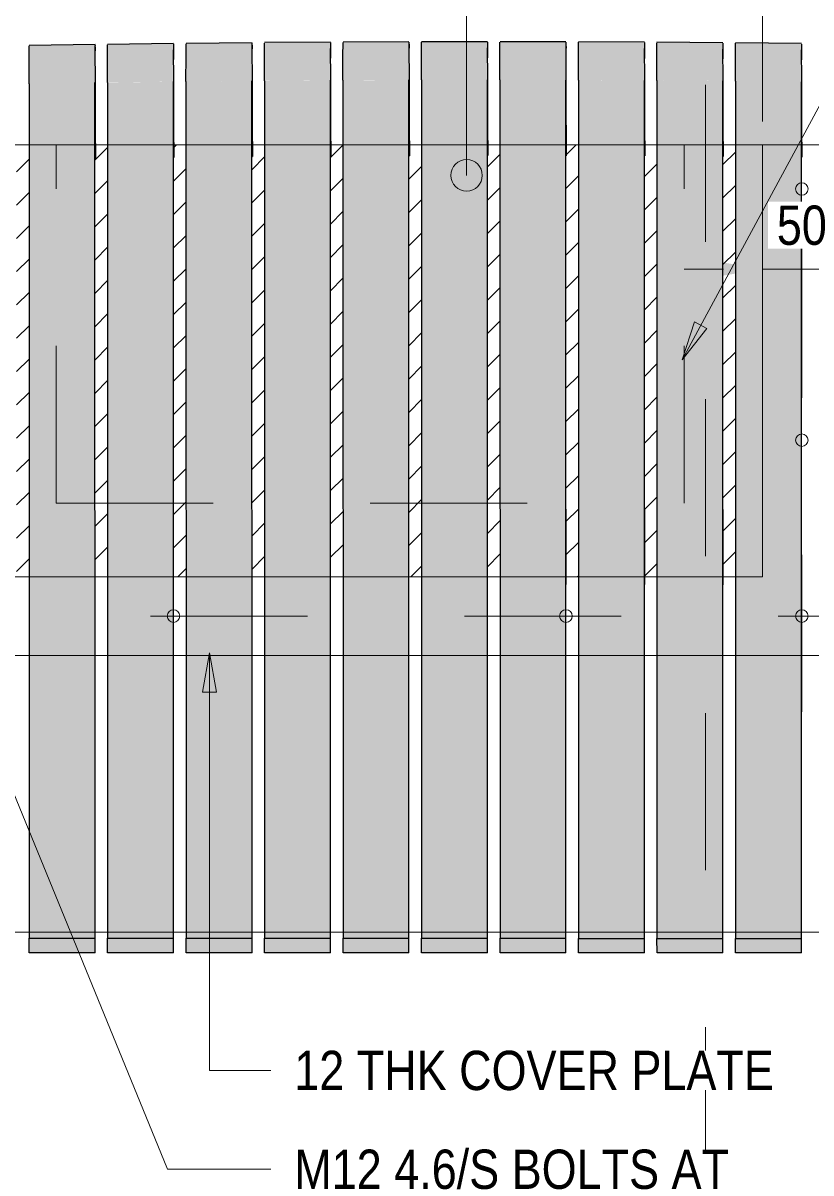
# Model space of a CAD drawing. Header units: metres. Extents: x 313 to 328, y 3 to 1212.
# Drawn here: x 324.611 to 325.113, y 22.201 to 22.934 of the extents above; entities that cross this region are included whole.
import ezdxf

# ---------------------------------------------------------------- set-up
doc = ezdxf.new("R2010")
doc.units = ezdxf.units.M
for name, pattern in [('Dot_Section Line', [0.02, 0, -0.02]), ('JacobsCenter', [0.015, 0.009, -0.0015, 0.003, -0.0015]), ('JacobsDash', [0.0045, 0.003, -0.0015])]:
    doc.linetypes.add(name, pattern=pattern)
doc.layers.get('Defpoints').update_dxf_attribs({"color": 41})
for name, color, linetype, lineweight in [('A-ANNO-DIMS', 7, 'Continuous', 9), ('A-DETL', 7, 'Continuous', 13), ('A-DETL-GENF', 7, 'Continuous', 9), ('A-GENM', 7, 'Continuous', 35), ('G-ANNO-TEXT', 7, 'Continuous', 9)]:
    doc.layers.add(name, color=color, linetype=linetype, lineweight=lineweight)
doc.layers.add('G-ANNO-SYMB', color=7, linetype='Continuous', lineweight=35, true_color=0x0080ff)
doc.styles.add('Arial Narrow_1', font='ARIALN.TTF', dxfattribs={"height": 0.025})
doc.dimstyles.new('Dimension_Standard_O__mm_', dxfattribs={"dimscale": 0.3048, "dimtxt": 0.025586, "dimasz": 0.082021, "dimexe": 0.07874, "dimexo": 0.049213, "dimgap": 0.049213, "dimtad": 1, "dimdec": 0, "dimlfac": 1000, "dimzin": 0, "dimdsep": 46, "dimtxsty": 'Arial Narrow_1', "dimsah": 1, "dimcen": 0.09, "dimaunit": 1, "dimadec": 4, "dimazin": 0, "dimtfac": 1, "dimtdec": 4, "dimtix": 1, "dimtmove": 0, "dimatfit": 3, "dimfxl": 1, "dimtvp": 1, "dimtfill": 1, "dimtolj": 1, "dimtzin": 0, "dimlwd": 18, "dimlwe": 18, "dimarcsym": 2})

# ---------------------------------------------------------------- blocks, each defined once
blk = doc.blocks.new('BR08_SEATING_NORTH 3 - BR08_SEATING_NORTH 3-5676583-DRG-2873241 - ELEVATION SEATING SUPPORT ARRANGEMENT')
at = {"layer": 'A-GENM', "lineweight": 25, "true_color": 0xebe8e4}
for points in [[(316.23724, 22.89629), (316.24797, 22.8964), (316.27924, 22.8967), (316.27926, 22.92119), (316.23729, 22.92075), (316.23725, 22.91392), (316.23724, 22.89629)], [(316.28724, 22.89677), (316.30165, 22.89687), (316.32924, 22.89705), (316.32926, 22.92154), (316.28729, 22.92125), (316.28725, 22.9144), (316.28724, 22.89684)], [(316.33724, 22.8971), (316.36568, 22.89721), (316.37924, 22.89726), (316.37926, 22.92176), (316.33729, 22.92159), (316.33725, 22.91473), (316.33724, 22.89714)], [(316.38725, 22.89728), (316.42924, 22.89733), (316.42926, 22.92183), (316.38728, 22.92178), (316.38725, 22.91492), (316.38725, 22.8973)], [(316.47924, 22.89725), (316.47926, 22.92175), (316.43728, 22.92175), (316.43725, 22.91488), (316.43733, 22.89733), (316.4685, 22.89727)], [(316.52924, 22.89702), (316.52926, 22.92153), (316.48728, 22.92172), (316.48725, 22.91466), (316.48733, 22.89722), (316.52428, 22.89705)], [(316.57924, 22.89665), (316.57926, 22.92116), (316.53728, 22.92148), (316.53725, 22.91429), (316.53732, 22.89697), (316.56851, 22.89674)], [(316.13724, 22.89491), (316.17924, 22.89556), (316.17926, 22.92004), (316.13729, 22.91938), (316.13725, 22.91319), (316.13724, 22.89491)], [(316.17954, 22.84725), (316.17949, 22.90124), (316.17934, 22.91584), (316.17934, 22.86643)], [(316.18724, 22.89567), (316.22924, 22.8962), (316.22926, 22.92068), (316.18729, 22.92015), (316.18725, 22.91383), (316.18724, 22.89567)], [(316.22954, 22.84792), (316.2295, 22.90124), (316.22934, 22.91649), (316.22934, 22.86709)], [(316.27953, 22.84844), (316.2795, 22.90124), (316.27933, 22.917), (316.27933, 22.86759)], [(316.32953, 22.84881), (316.3295, 22.90124), (316.32933, 22.91736), (316.32933, 22.86796)], [(316.37952, 22.84904), (316.37944, 22.90722), (316.37933, 22.91757), (316.37933, 22.86818)], [(316.42952, 22.84913), (316.42949, 22.90124), (316.42933, 22.91765), (316.42933, 22.86827)], [(316.47951, 22.84907), (316.47947, 22.9025), (316.47933, 22.91757), (316.47933, 22.86821)], [(316.52951, 22.84887), (316.52948, 22.90124), (316.52933, 22.91736), (316.52933, 22.868)], [(316.5795, 22.84852), (316.57947, 22.90124), (316.57932, 22.91699), (316.57932, 22.86765)], [(316.62924, 22.89614), (316.62926, 22.92065), (316.58728, 22.92109), (316.58725, 22.91378), (316.58732, 22.89658), (316.61851, 22.89625)], [(316.6295, 22.84803), (316.62946, 22.90124), (316.62932, 22.91649), (316.62932, 22.86715)], [(316.17929, 22.35073), (316.17924, 22.89556), (316.13724, 22.89491), (316.13729, 22.35073), (316.15829, 22.35073)], [(316.22929, 22.35072), (316.22924, 22.8962), (316.18724, 22.89556), (316.18729, 22.35073), (316.20829, 22.35072)], [(316.27929, 22.35071), (316.27924, 22.8967), (316.23724, 22.89629), (316.23729, 22.35072), (316.25829, 22.35072)], [(316.32929, 22.35071), (316.32924, 22.89705), (316.28724, 22.8967), (316.28729, 22.35071), (316.30829, 22.35071)], [(316.37929, 22.3507), (316.37924, 22.89726), (316.33724, 22.89705), (316.33729, 22.3507), (316.35829, 22.3507)], [(316.42929, 22.35069), (316.42925, 22.89733), (316.38724, 22.89726), (316.38729, 22.3507), (316.40829, 22.3507)], [(316.47929, 22.35069), (316.47924, 22.89725), (316.43724, 22.89733), (316.43729, 22.35069), (316.46588, 22.35069)], [(316.52929, 22.35068), (316.52924, 22.89702), (316.48724, 22.89722), (316.48729, 22.35068), (316.50829, 22.35068)], [(316.57929, 22.35067), (316.57924, 22.89665), (316.53724, 22.89697), (316.53729, 22.35068), (316.55829, 22.35068)], [(316.62929, 22.35067), (316.62924, 22.89614), (316.58724, 22.89658), (316.58729, 22.35067), (316.60829, 22.35067)], [(316.17933, 22.84725), (316.17954, 22.84725), (316.17933, 22.86604)], [(316.22933, 22.84791), (316.22954, 22.84792), (316.22933, 22.86681)], [(316.27933, 22.84844), (316.27953, 22.84844), (316.27933, 22.86743)], [(316.32933, 22.84881), (316.32953, 22.84881), (316.32933, 22.86792)], [(316.37933, 22.84904), (316.37952, 22.84904), (316.37933, 22.86825), (316.37933, 22.84904)], [(316.42933, 22.84913), (316.42952, 22.84913), (316.42933, 22.86845)], [(316.47951, 22.84907), (316.47933, 22.86842), (316.47933, 22.84907), (316.47948, 22.84907)], [(316.52951, 22.84887), (316.52932, 22.8682), (316.52933, 22.84887), (316.52948, 22.84887)], [(316.5795, 22.84852), (316.57932, 22.86784), (316.57932, 22.84852), (316.57948, 22.84852)], [(316.6295, 22.84803), (316.62932, 22.86733), (316.62932, 22.84803), (316.62947, 22.84803)], [(316.1793, 22.62648), (316.1793, 22.62648), (316.1793, 22.62868)], [(316.2293, 22.62701), (316.2293, 22.62701), (316.2293, 22.62931)], [(316.3293, 22.62771), (316.3293, 22.62771), (316.3293, 22.63013)], [(316.4793, 22.62786), (316.4793, 22.62786), (316.4793, 22.63032)], [(316.5793, 22.34152), (316.57931, 22.63245), (316.5793, 22.34492)], [(316.1793, 22.34152), (316.17929, 22.35073), (316.13729, 22.35073), (316.1373, 22.34152)], [(316.2293, 22.34152), (316.22929, 22.35072), (316.18729, 22.35072), (316.1873, 22.34152)], [(316.2793, 22.34152), (316.27929, 22.35071), (316.23729, 22.35072), (316.2373, 22.34152)], [(316.3293, 22.34152), (316.32929, 22.35071), (316.28729, 22.35071), (316.2873, 22.34152)], [(316.3793, 22.34152), (316.37929, 22.3507), (316.33729, 22.3507), (316.3373, 22.34152)], [(316.4293, 22.34152), (316.42929, 22.35069), (316.38729, 22.3507), (316.3873, 22.34152)], [(316.4793, 22.34152), (316.47929, 22.35069), (316.43729, 22.35069), (316.4373, 22.34152), (316.46588, 22.34152)], [(316.5293, 22.34152), (316.52929, 22.35068), (316.48729, 22.35068), (316.4873, 22.34152)], [(316.5793, 22.34152), (316.57929, 22.35067), (316.53729, 22.35067), (316.5373, 22.34152)], [(316.6293, 22.34152), (316.62929, 22.35067), (316.58729, 22.35067), (316.5873, 22.34152)]]:
    blk.add_hatch(color=254, dxfattribs=at).paths.add_polyline_path(points)
h = blk.add_hatch(color=254, dxfattribs=at)
h.paths.add_polyline_path([(316.6293, 22.34152), (316.62931, 22.67464), (316.6293, 22.34516)])
h.paths.add_polyline_path([(316.6293, 22.62694), (316.6293, 22.62694), (316.6293, 22.62923)])
h = blk.add_hatch(color=254, dxfattribs=at)
h.paths.add_polyline_path([(316.2793, 22.34152), (316.27931, 22.50876), (316.2793, 22.34394)])
h.paths.add_polyline_path([(316.2793, 22.62742), (316.2793, 22.62742), (316.2793, 22.62979)])
h = blk.add_hatch(color=254, dxfattribs=at)
h.paths.add_polyline_path([(316.5293, 22.34152), (316.52931, 22.61157), (316.5293, 22.34466)])
h.paths.add_polyline_path([(316.5293, 22.62767), (316.5293, 22.62767), (316.5293, 22.6301)])
at = {"layer": 'A-GENM', "color": 254, "lineweight": 25, "true_color": 0xd4d4d4}
for p, q in [((316.23728, 22.92077), (316.27929, 22.92119)), ((316.28729, 22.92125), (316.32929, 22.92154)), ((316.33728, 22.92159), (316.37928, 22.92176)), ((316.38728, 22.92178), (316.42928, 22.92183)), ((316.43728, 22.92182), (316.47928, 22.92175)), ((316.48728, 22.92172), (316.52928, 22.92153)), ((316.53728, 22.92148), (316.57928, 22.92116)), ((316.13728, 22.91938), (316.17928, 22.92004)), ((316.17931, 22.91834), (316.17934, 22.91584)), ((316.17954, 22.89649), (316.17934, 22.91584)), ((316.18728, 22.92015), (316.22928, 22.92068)), ((316.22931, 22.91898), (316.22934, 22.91649)), ((316.22954, 22.89716), (316.22934, 22.91649)), ((316.27931, 22.91948), (316.27933, 22.917)), ((316.27953, 22.89768), (316.27933, 22.917)), ((316.32931, 22.91984), (316.32933, 22.91736)), ((316.32953, 22.89806), (316.32933, 22.91736)), ((316.37931, 22.92005), (316.37933, 22.91757)), ((316.37953, 22.89829), (316.37933, 22.91758)), ((316.42952, 22.89837), (316.42933, 22.91765)), ((316.4793, 22.92004), (316.47933, 22.91757)), ((316.47951, 22.89831), (316.47933, 22.91757)), ((316.5293, 22.91982), (316.52933, 22.91736)), ((316.52951, 22.89811), (316.52933, 22.91736)), ((316.5793, 22.91945), (316.57932, 22.91699)), ((316.5795, 22.89776), (316.57932, 22.91699)), ((316.58728, 22.92109), (316.62928, 22.92065)), ((316.6293, 22.91894), (316.62932, 22.91649)), ((316.6295, 22.89727), (316.62932, 22.91649)), ((316.13724, 22.89491), (316.13729, 22.35073)), ((316.17929, 22.35073), (316.17924, 22.89556)), ((316.17954, 22.84725), (316.17954, 22.89649)), ((316.18724, 22.89567), (316.18729, 22.35073)), ((316.22929, 22.35072), (316.22924, 22.8962)), ((316.22954, 22.84792), (316.22954, 22.89716)), ((316.23724, 22.89629), (316.23729, 22.35072)), ((316.27929, 22.35071), (316.27924, 22.8967)), ((316.27953, 22.84844), (316.27953, 22.89768)), ((316.28724, 22.89677), (316.28729, 22.35071)), ((316.32929, 22.35071), (316.32924, 22.89705)), ((316.32953, 22.84881), (316.32953, 22.89806)), ((316.33724, 22.8971), (316.33729, 22.3507)), ((316.37929, 22.3507), (316.37924, 22.89726)), ((316.37952, 22.84904), (316.37953, 22.89829)), ((316.38724, 22.89728), (316.38729, 22.3507)), ((316.42929, 22.35069), (316.42924, 22.89733)), ((316.42952, 22.84913), (316.42952, 22.89837)), ((316.43724, 22.89733), (316.43729, 22.35069)), ((316.47929, 22.35069), (316.47924, 22.89725)), ((316.47951, 22.84907), (316.47951, 22.89831)), ((316.48724, 22.89722), (316.48729, 22.35068)), ((316.52929, 22.35068), (316.52924, 22.89702)), ((316.52951, 22.84887), (316.52951, 22.89811)), ((316.53724, 22.89697), (316.53729, 22.35068)), ((316.57929, 22.35067), (316.57924, 22.89665)), ((316.5795, 22.84852), (316.5795, 22.89776)), ((316.58724, 22.89658), (316.58729, 22.35067)), ((316.62929, 22.35067), (316.62924, 22.89614)), ((316.6295, 22.84803), (316.6295, 22.89727)), ((316.17933, 22.8667), (316.17954, 22.84725)), ((316.22933, 22.86735), (316.22954, 22.84792)), ((316.27933, 22.86785), (316.27953, 22.84844)), ((316.32933, 22.86821), (316.32953, 22.84881)), ((316.37933, 22.86843), (316.37952, 22.84904)), ((316.42933, 22.8685), (316.42952, 22.84913)), ((316.47933, 22.86842), (316.47951, 22.84907)), ((316.52932, 22.8682), (316.52951, 22.84887)), ((316.57932, 22.86784), (316.5795, 22.84852)), ((316.62932, 22.86733), (316.6295, 22.84803)), ((316.22933, 22.84791), (316.22954, 22.84792)), ((316.27933, 22.84844), (316.27953, 22.84844)), ((316.32933, 22.84881), (316.32953, 22.84881)), ((316.37933, 22.84904), (316.37952, 22.84904)), ((316.42925, 22.84913), (316.42952, 22.84913)), ((316.47925, 22.84907), (316.47951, 22.84907)), ((316.52925, 22.84887), (316.52951, 22.84887)), ((316.57925, 22.84852), (316.5795, 22.84852)), ((316.62925, 22.84803), (316.6295, 22.84803)), ((316.17933, 22.84725), (316.17954, 22.84725)), ((316.47932, 22.62397), (316.47931, 22.57601)), ((316.52931, 22.62385), (316.52931, 22.57595)), ((316.57931, 22.62366), (316.57931, 22.57586)), ((316.13729, 22.35073), (316.17929, 22.35073)), ((316.1373, 22.34152), (316.13729, 22.35073)), ((316.1793, 22.34152), (316.17929, 22.35073)), ((316.18729, 22.35073), (316.22929, 22.35072)), ((316.1873, 22.34152), (316.18729, 22.35073)), ((316.2293, 22.34152), (316.22929, 22.35072)), ((316.23729, 22.35072), (316.27929, 22.35071)), ((316.2373, 22.34152), (316.23729, 22.35072)), ((316.2793, 22.34152), (316.27929, 22.35071)), ((316.28729, 22.35071), (316.32929, 22.35071)), ((316.2873, 22.34152), (316.28729, 22.35071)), ((316.3293, 22.34152), (316.32929, 22.35071)), ((316.33729, 22.3507), (316.37929, 22.3507)), ((316.3373, 22.34152), (316.33729, 22.3507)), ((316.3793, 22.34152), (316.37929, 22.3507)), ((316.38729, 22.3507), (316.42929, 22.35069)), ((316.3873, 22.34152), (316.38729, 22.3507)), ((316.4293, 22.34152), (316.42929, 22.35069)), ((316.43729, 22.35069), (316.47929, 22.35069)), ((316.4373, 22.34152), (316.43729, 22.35069)), ((316.4793, 22.34152), (316.47929, 22.35069)), ((316.48729, 22.35068), (316.52929, 22.35068)), ((316.4873, 22.34152), (316.48729, 22.35068)), ((316.5293, 22.34152), (316.52929, 22.35068)), ((316.53729, 22.35068), (316.57929, 22.35067)), ((316.5373, 22.34152), (316.53729, 22.35068)), ((316.5793, 22.34152), (316.57929, 22.35067)), ((316.58729, 22.35067), (316.62929, 22.35067)), ((316.5873, 22.34152), (316.58729, 22.35067)), ((316.6293, 22.34152), (316.62929, 22.35067)), ((316.1793, 22.34152), (316.1373, 22.34152)), ((316.2293, 22.34152), (316.1873, 22.34152)), ((316.2793, 22.34152), (316.2373, 22.34152)), ((316.3293, 22.34152), (316.2873, 22.34152)), ((316.3793, 22.34152), (316.3373, 22.34152)), ((316.4293, 22.34152), (316.3873, 22.34152)), ((316.4793, 22.34152), (316.4373, 22.34152)), ((316.5293, 22.34152), (316.4873, 22.34152)), ((316.5793, 22.34152), (316.5373, 22.34152)), ((316.6293, 22.34152), (316.5873, 22.34152))]:
    blk.add_line(p, q, dxfattribs=at)
for points, knots in [([(316.37928, 22.92129), (316.37928, 22.92122), (316.37927, 22.92091), (316.37927, 22.92047), (316.37927, 22.92005)], [0.2222222, 0.2222222, 0.2222222, 0.2222222, 0.25, 0.3333333, 0.3333333, 0.3333333, 0.3333333]), ([(316.38727, 22.92007), (316.38727, 22.92049), (316.38727, 22.92094), (316.38727, 22.92124), (316.38728, 22.92131)], [0.6666667, 0.6666667, 0.6666667, 0.6666667, 0.75, 0.7777778, 0.7777778, 0.7777778, 0.7777778]), ([(316.42928, 22.92136), (316.42927, 22.92129), (316.42927, 22.92098), (316.42927, 22.92054), (316.42927, 22.92012)], [0.2222222, 0.2222222, 0.2222222, 0.2222222, 0.25, 0.3333333, 0.3333333, 0.3333333, 0.3333333]), ([(316.43727, 22.92011), (316.43727, 22.92054), (316.43727, 22.92098), (316.43727, 22.92129), (316.43727, 22.92136)], [0.6666667, 0.6666667, 0.6666667, 0.6666667, 0.75, 0.7777778, 0.7777778, 0.7777778, 0.7777778]), ([(316.47927, 22.92128), (316.47927, 22.92121), (316.47927, 22.92091), (316.47927, 22.92046), (316.47927, 22.92004)], [0.2222222, 0.2222222, 0.2222222, 0.2222222, 0.25, 0.3333333, 0.3333333, 0.3333333, 0.3333333]), ([(316.48727, 22.92001), (316.48727, 22.92044), (316.48727, 22.92088), (316.48727, 22.92119), (316.48727, 22.92126)], [0.6666667, 0.6666667, 0.6666667, 0.6666667, 0.75, 0.7777778, 0.7777778, 0.7777778, 0.7777778]), ([(316.13727, 22.91768), (316.13727, 22.9181), (316.13727, 22.91855), (316.13728, 22.91885), (316.13728, 22.91892)], [0.6666667, 0.6666667, 0.6666667, 0.6666667, 0.75, 0.7777778, 0.7777778, 0.7777778, 0.7777778]), ([(316.17928, 22.91957), (316.17928, 22.91951), (316.17927, 22.9192), (316.17927, 22.91876), (316.17927, 22.91834)], [0.2222222, 0.2222222, 0.2222222, 0.2222222, 0.25, 0.3333333, 0.3333333, 0.3333333, 0.3333333]), ([(316.18724, 22.89567), (316.18724, 22.89844), (316.18724, 22.90227), (316.18724, 22.90672), (316.18725, 22.90972), (316.18725, 22.91246), (316.18726, 22.91493), (316.18726, 22.917), (316.18727, 22.91803), (316.18727, 22.91845)], [0, 0, 0, 0, 0.1666667, 0.25, 0.3333333, 0.4166667, 0.5, 0.5833333, 0.6666667, 0.6666667, 0.6666667, 0.6666667]), ([(316.18727, 22.91845), (316.18727, 22.91887), (316.18727, 22.91931), (316.18728, 22.91962), (316.18728, 22.91969)], [0.6666667, 0.6666667, 0.6666667, 0.6666667, 0.75, 0.7777778, 0.7777778, 0.7777778, 0.7777778]), ([(316.22928, 22.92022), (316.22928, 22.92015), (316.22927, 22.91984), (316.22927, 22.9194), (316.22927, 22.91898)], [0.2222222, 0.2222222, 0.2222222, 0.2222222, 0.25, 0.3333333, 0.3333333, 0.3333333, 0.3333333]), ([(316.23727, 22.91907), (316.23727, 22.91949), (316.23727, 22.91993), (316.23728, 22.92024), (316.23728, 22.92031)], [0.6666667, 0.6666667, 0.6666667, 0.6666667, 0.75, 0.7777778, 0.7777778, 0.7777778, 0.7777778]), ([(316.27928, 22.92072), (316.27928, 22.92065), (316.27927, 22.92035), (316.27927, 22.9199), (316.27927, 22.91948)], [0.2222222, 0.2222222, 0.2222222, 0.2222222, 0.25, 0.3333333, 0.3333333, 0.3333333, 0.3333333]), ([(316.28727, 22.91955), (316.28727, 22.91997), (316.28727, 22.92041), (316.28728, 22.92072), (316.28728, 22.92079)], [0.6666667, 0.6666667, 0.6666667, 0.6666667, 0.75, 0.7777778, 0.7777778, 0.7777778, 0.7777778]), ([(316.32928, 22.92108), (316.32928, 22.92101), (316.32927, 22.9207), (316.32927, 22.92026), (316.32927, 22.91984)], [0.2222222, 0.2222222, 0.2222222, 0.2222222, 0.25, 0.3333333, 0.3333333, 0.3333333, 0.3333333]), ([(316.33727, 22.91988), (316.33727, 22.9203), (316.33727, 22.92075), (316.33728, 22.92105), (316.33728, 22.92112)], [0.6666667, 0.6666667, 0.6666667, 0.6666667, 0.75, 0.7777778, 0.7777778, 0.7777778, 0.7777778]), ([(316.48724, 22.89722), (316.48724, 22.89999), (316.48724, 22.90382), (316.48724, 22.90828), (316.48725, 22.91127), (316.48725, 22.91402), (316.48726, 22.91649), (316.48726, 22.91856), (316.48726, 22.91959), (316.48727, 22.92001)], [0, 0, 0, 0, 0.1666667, 0.25, 0.3333333, 0.4166667, 0.5, 0.5833333, 0.6666667, 0.6666667, 0.6666667, 0.6666667]), ([(316.52927, 22.92106), (316.52927, 22.92099), (316.52927, 22.92068), (316.52927, 22.92024), (316.52927, 22.91982)], [0.2222222, 0.2222222, 0.2222222, 0.2222222, 0.25, 0.3333333, 0.3333333, 0.3333333, 0.3333333]), ([(316.53724, 22.89697), (316.53724, 22.89974), (316.53724, 22.90357), (316.53724, 22.90803), (316.53725, 22.91103), (316.53725, 22.91377), (316.53725, 22.91624), (316.53726, 22.91832), (316.53726, 22.91935), (316.53726, 22.91977)], [0, 0, 0, 0, 0.1666667, 0.25, 0.3333333, 0.4166667, 0.5, 0.5833333, 0.6666667, 0.6666667, 0.6666667, 0.6666667]), ([(316.53726, 22.91977), (316.53727, 22.92019), (316.53727, 22.92063), (316.53727, 22.92094), (316.53727, 22.92101)], [0.6666667, 0.6666667, 0.6666667, 0.6666667, 0.75, 0.7777778, 0.7777778, 0.7777778, 0.7777778]), ([(316.57927, 22.92069), (316.57927, 22.92063), (316.57927, 22.92032), (316.57927, 22.91987), (316.57926, 22.91945)], [0.2222222, 0.2222222, 0.2222222, 0.2222222, 0.25, 0.3333333, 0.3333333, 0.3333333, 0.3333333]), ([(316.58724, 22.89658), (316.58724, 22.89935), (316.58724, 22.90318), (316.58724, 22.90764), (316.58725, 22.91063), (316.58725, 22.91338), (316.58725, 22.91585), (316.58726, 22.91793), (316.58726, 22.91895), (316.58726, 22.91938)], [0, 0, 0, 0, 0.1666667, 0.25, 0.3333333, 0.4166667, 0.5, 0.5833333, 0.6666667, 0.6666667, 0.6666667, 0.6666667]), ([(316.58726, 22.91938), (316.58727, 22.9198), (316.58727, 22.92024), (316.58727, 22.92055), (316.58727, 22.92062)], [0.6666667, 0.6666667, 0.6666667, 0.6666667, 0.75, 0.7777778, 0.7777778, 0.7777778, 0.7777778]), ([(316.62927, 22.92018), (316.62927, 22.92011), (316.62927, 22.91981), (316.62927, 22.91936), (316.62926, 22.91894)], [0.2222222, 0.2222222, 0.2222222, 0.2222222, 0.25, 0.3333333, 0.3333333, 0.3333333, 0.3333333]), ([(316.13724, 22.89491), (316.13724, 22.89768), (316.13724, 22.9015), (316.13724, 22.90596), (316.13725, 22.90795), (316.13725, 22.90891)], [0, 0, 0, 0, 0.1666667, 0.25, 0.3333333, 0.3333333, 0.3333333, 0.3333333]), ([(316.23724, 22.89629), (316.23724, 22.89906), (316.23724, 22.90289), (316.23725, 22.90734), (316.23725, 22.90934), (316.23725, 22.9103)], [0, 0, 0, 0, 0.1666667, 0.25, 0.3333333, 0.3333333, 0.3333333, 0.3333333]), ([(316.28724, 22.89677), (316.28724, 22.89954), (316.28724, 22.90336), (316.28725, 22.90782), (316.28725, 22.90982), (316.28725, 22.91077)], [0, 0, 0, 0, 0.1666667, 0.25, 0.3333333, 0.3333333, 0.3333333, 0.3333333]), ([(316.33724, 22.8971), (316.33724, 22.89987), (316.33724, 22.9037), (316.33725, 22.90815), (316.33725, 22.91015), (316.33725, 22.9111)], [0, 0, 0, 0, 0.1666667, 0.25, 0.3333333, 0.3333333, 0.3333333, 0.3333333]), ([(316.38724, 22.89728), (316.38724, 22.90006), (316.38724, 22.90388), (316.38725, 22.90834), (316.38725, 22.91034), (316.38725, 22.91129)], [0, 0, 0, 0, 0.1666667, 0.25, 0.3333333, 0.3333333, 0.3333333, 0.3333333]), ([(316.43724, 22.89733), (316.43724, 22.9001), (316.43724, 22.90392), (316.43725, 22.90838), (316.43725, 22.91038), (316.43725, 22.91133)], [0, 0, 0, 0, 0.1666667, 0.25, 0.3333333, 0.3333333, 0.3333333, 0.3333333])]:
    blk.add_open_spline(points, degree=3, knots=knots, dxfattribs=at)
for points in [[(316.13725, 22.90891), (316.13725, 22.90987), (316.13725, 22.91169), (316.13726, 22.91416), (316.13726, 22.91623), (316.13727, 22.91726), (316.13727, 22.91768)], [(316.17927, 22.91834), (316.17927, 22.91791), (316.17926, 22.91689), (316.17926, 22.91482), (316.17925, 22.91235), (316.17925, 22.91052), (316.17925, 22.90956)], [(316.22927, 22.91898), (316.22927, 22.91856), (316.22926, 22.91753), (316.22926, 22.91546), (316.22925, 22.91299), (316.22925, 22.91116), (316.22925, 22.91021)], [(316.23725, 22.9103), (316.23725, 22.91125), (316.23725, 22.91308), (316.23726, 22.91555), (316.23726, 22.91762), (316.23727, 22.91865), (316.23727, 22.91907)], [(316.27927, 22.91948), (316.27927, 22.91906), (316.27926, 22.91803), (316.27926, 22.91596), (316.27925, 22.91349), (316.27925, 22.91166), (316.27925, 22.91071)], [(316.28725, 22.91077), (316.28725, 22.91173), (316.28725, 22.91356), (316.28726, 22.91603), (316.28726, 22.9181), (316.28727, 22.91913), (316.28727, 22.91955)], [(316.32927, 22.91984), (316.32927, 22.91942), (316.32926, 22.91839), (316.32926, 22.91632), (316.32925, 22.91385), (316.32925, 22.91202), (316.32925, 22.91106)], [(316.33725, 22.9111), (316.33725, 22.91206), (316.33725, 22.91389), (316.33726, 22.91636), (316.33726, 22.91843), (316.33727, 22.91946), (316.33727, 22.91988)], [(316.37927, 22.92005), (316.37927, 22.91963), (316.37926, 22.9186), (316.37926, 22.91653), (316.37925, 22.91406), (316.37925, 22.91223), (316.37925, 22.91127)], [(316.38725, 22.91129), (316.38725, 22.91225), (316.38725, 22.91408), (316.38726, 22.91655), (316.38726, 22.91862), (316.38727, 22.91965), (316.38727, 22.92007)], [(316.42927, 22.92012), (316.42927, 22.91969), (316.42926, 22.91867), (316.42926, 22.91659), (316.42925, 22.91412), (316.42925, 22.91229), (316.42925, 22.91134)], [(316.43725, 22.91133), (316.43725, 22.91229), (316.43725, 22.91412), (316.43726, 22.91659), (316.43726, 22.91866), (316.43726, 22.91969), (316.43727, 22.92011)], [(316.47927, 22.92004), (316.47926, 22.91962), (316.47926, 22.91859), (316.47926, 22.91652), (316.47925, 22.91404), (316.47925, 22.91221), (316.47925, 22.91126)], [(316.52927, 22.91982), (316.52926, 22.91939), (316.52926, 22.91837), (316.52926, 22.91629), (316.52925, 22.91382), (316.52925, 22.91199), (316.52925, 22.91103)], [(316.57926, 22.91945), (316.57926, 22.91903), (316.57926, 22.918), (316.57925, 22.91592), (316.57925, 22.91345), (316.57925, 22.91162), (316.57925, 22.91067)], [(316.62926, 22.91894), (316.62926, 22.91852), (316.62926, 22.91749), (316.62925, 22.91541), (316.62925, 22.91294), (316.62925, 22.91111), (316.62925, 22.91015)]]:
    blk.add_open_spline(points, degree=3, dxfattribs=at)
blk = doc.blocks.new('T2DPAA-T2D-C3S-DU-M3D-100304_rvt-2-DRG-2873241 - ELEVATION SEATING SUPPORT ARRANGEMENT')
at = {"layer": 'A-GENM', "color": 254, "lineweight": 25, "true_color": 0xd4d4d4}
blk.add_blockref('BR08_SEATING_NORTH 3 - BR08_SEATING_NORTH 3-5676583-DRG-2873241 - ELEVATION SEATING SUPPORT ARRANGEMENT', (0, 0), dxfattribs=at)
blk = doc.blocks.new('DIMBLOCK26-DRG-2873241 - ELEVATION SEATING SUPPORT ARRANGEMENT')
at = {"layer": 'A-ANNO-DIMS', "color": 0, "lineweight": 18, "transparency": 16777216}
for p, q in [((324.58212, 22.87088), (324.58212, 23.05035)), ((325.08212, 22.87088), (325.08212, 23.05035)), ((324.60712, 23.02635), (325.05712, 23.02635))]:
    blk.add_line(p, q, dxfattribs=at)
at = {"layer": 'A-ANNO-DIMS', "color": 0, "transparency": 16777216}
for points in [[(324.60712, 23.03052), (324.60712, 23.02219), (324.58212, 23.02635)], [(325.05712, 23.03052), (325.05712, 23.02219), (325.08212, 23.02635)]]:
    blk.add_solid(points, dxfattribs=at)
at = {"layer": 'Defpoints', "color": 0, "transparency": 16777216}
for p in [(325.08212, 23.02635), (324.58212, 22.85588), (325.08212, 22.85588)]:
    blk.add_point(p, dxfattribs=at)
at = {"layer": 'A-ANNO-DIMS', "color": 0, "lineweight": 18, "transparency": 16777216, "insert": (324.83212, 23.05412), "char_height": 0.025, "width": 0.0570197, "attachment_point": 5, "style": 'Arial Narrow_1', "bg_fill": 3, "box_fill_scale": 1.1, "bg_fill_color": 256, "bg_fill_true_color": 13158600, "bg_fill_transparency": 0}
blk.add_mtext('\\A1;500', dxfattribs=at)
blk = doc.blocks.new('DIMBLOCK27-DRG-2873241 - ELEVATION SEATING SUPPORT ARRANGEMENT')
at = {"layer": 'A-ANNO-DIMS', "color": 0, "lineweight": 18, "transparency": 16777216}
for p, q in [((324.53212, 22.87088), (324.53212, 23.05035)), ((324.58212, 22.87088), (324.58212, 23.05035)), ((324.50712, 23.02635), (324.48212, 23.02635)), ((324.53212, 23.02635), (324.58212, 23.02635)), ((324.60712, 23.02635), (324.63212, 23.02635))]:
    blk.add_line(p, q, dxfattribs=at)
at = {"layer": 'A-ANNO-DIMS', "color": 0, "transparency": 16777216}
for points in [[(324.50712, 23.03052), (324.50712, 23.02219), (324.53212, 23.02635)], [(324.60712, 23.03052), (324.60712, 23.02219), (324.58212, 23.02635)]]:
    blk.add_solid(points, dxfattribs=at)
at = {"layer": 'Defpoints', "color": 0, "transparency": 16777216}
for p in [(324.58212, 23.02635), (324.53212, 22.85588), (324.58212, 22.85588)]:
    blk.add_point(p, dxfattribs=at)
at = {"layer": 'A-ANNO-DIMS', "color": 0, "lineweight": 18, "transparency": 16777216, "insert": (324.55712, 23.05412), "char_height": 0.025, "width": 0.0380132, "attachment_point": 5, "style": 'Arial Narrow_1', "bg_fill": 3, "box_fill_scale": 1.1, "bg_fill_color": 256, "bg_fill_true_color": 13158600, "bg_fill_transparency": 0}
blk.add_mtext('\\A1;50', dxfattribs=at)
blk = doc.blocks.new('DIMBLOCK34-DRG-2873241 - ELEVATION SEATING SUPPORT ARRANGEMENT')
at = {"layer": 'A-ANNO-DIMS', "color": 0, "lineweight": 18, "transparency": 16777216}
for p, q in [((325.05712, 22.77686), (325.03212, 22.77686)), ((325.08212, 22.77954), (325.08212, 22.75286)), ((325.08212, 22.77686), (325.13212, 22.77686)), ((325.13212, 22.77954), (325.13212, 22.75286)), ((325.15712, 22.77686), (325.18212, 22.77686))]:
    blk.add_line(p, q, dxfattribs=at)
at = {"layer": 'A-ANNO-DIMS', "color": 0, "transparency": 16777216}
for points in [[(325.05712, 22.78102), (325.05712, 22.77269), (325.08212, 22.77686)], [(325.15712, 22.78102), (325.15712, 22.77269), (325.13212, 22.77686)]]:
    blk.add_solid(points, dxfattribs=at)
at = {"layer": 'Defpoints', "color": 0, "transparency": 16777216}
blk.add_point((325.13212, 22.77686), dxfattribs=at)
at = {"layer": 'A-ANNO-DIMS', "color": 0, "lineweight": 18, "transparency": 16777216, "insert": (325.10712, 22.80462), "char_height": 0.025, "width": 0.0380132, "attachment_point": 5, "style": 'Arial Narrow_1', "bg_fill": 3, "box_fill_scale": 1.1, "bg_fill_color": 256, "bg_fill_true_color": 13158600, "bg_fill_transparency": 0}
blk.add_mtext('\\A1;50', dxfattribs=at)
at = {"layer": 'Defpoints', "color": 0, "transparency": 16777216}
for p in [(325.08212, 22.79454), (325.13212, 22.79454)]:
    blk.add_point(p, dxfattribs=at)

msp = doc.modelspace()

# ---------------------------------------------------------------- hatches: boundary and pattern name
at = {"layer": 'A-DETL-GENF'}
h = msp.add_hatch(dxfattribs=at)
h.set_pattern_fill('FP_1', color=256, style=0, pattern_type=2)
h.set_pattern_definition([(45, (324.874559, 22.258), (-0.0106066, 0.0106066), [])])
h.paths.add_polyline_path([(324.70982, 22.58088), (324.71483, 22.58088), (324.7148, 22.85588), (324.7071, 22.85588), (324.7071, 22.84792), (324.70689, 22.84791), (324.70688, 22.58088)])
h.paths.add_polyline_path([(324.60688, 22.58088), (324.61483, 22.58088), (324.6148, 22.85588), (324.60711, 22.85588), (324.6071, 22.84644), (324.60689, 22.84644), (324.60688, 22.61064)])
h.paths.add_polyline_path([(324.91483, 22.58088), (324.91483, 22.58088), (324.9148, 22.85588), (324.90708, 22.85588), (324.90708, 22.84913), (324.90689, 22.8491), (324.90688, 22.58088)])
h.paths.add_polyline_path([(325.06483, 22.58088), (325.0648, 22.85588), (325.05706, 22.85588), (325.05706, 22.84852), (325.05688, 22.84852), (325.05687, 22.58088), (325.06483, 22.58088)])
h.paths.add_polyline_path([(324.86483, 22.58088), (324.8648, 22.85588), (324.85708, 22.85588), (324.85708, 22.84904), (324.85689, 22.84904), (324.85688, 22.58088), (324.86482, 22.58088)])
h.paths.add_polyline_path([(324.65688, 22.58088), (324.66483, 22.58088), (324.6648, 22.85588), (324.6571, 22.85588), (324.6571, 22.84725), (324.65689, 22.84725), (324.65688, 22.61099)])
h.paths.add_polyline_path([(324.81482, 22.58088), (324.81483, 22.58088), (324.8148, 22.85588), (324.80709, 22.85588), (324.80709, 22.84881), (324.80689, 22.84881), (324.80688, 22.58088)])
h.paths.add_polyline_path([(324.76483, 22.58088), (324.7648, 22.85588), (324.75709, 22.85588), (324.75709, 22.84844), (324.75689, 22.84844), (324.75688, 22.58088), (324.76482, 22.58088)])
h.paths.add_polyline_path([(324.95687, 22.58088), (324.96483, 22.58088), (324.9648, 22.85588), (324.95707, 22.85588), (324.95707, 22.84907), (324.95688, 22.84907), (324.95687, 22.6232)])
h.paths.add_polyline_path([(325.00842, 22.58088), (325.01483, 22.58088), (325.0148, 22.85588), (325.00707, 22.85588), (325.00707, 22.84887), (325.00688, 22.84887), (325.00687, 22.58088)])
at = {"layer": 'G-ANNO-TEXT'}
h = msp.add_hatch(color=256, dxfattribs=at)
edge = h.paths.add_edge_path()
edge.add_arc((324.89356, 22.83654), 0.01, 0, 360)
for points in [[(325.03083, 22.71908), (325.04658, 22.73898), (325.03883, 22.74317)], [(324.72977, 22.53252), (324.72536, 22.50752), (324.73418, 22.50752)]]:
    msp.add_hatch(color=256, dxfattribs=at).paths.add_polyline_path(points)

# ---------------------------------------------------------------- linework, layer by layer
at = {"layer": 'A-DETL', "lineweight": 18}
for p, q in [((324.31902, 22.85588), (325.50677, 22.85588)), ((325.08212, 22.85588), (325.08212, 22.65588)), ((325.08212, 22.58088), (325.08212, 22.85588)), ((325.08212, 22.58088), (324.58212, 22.58088)), ((325.13212, 22.53088), (324.53212, 22.53088)), ((324.31902, 22.35458), (325.50677, 22.35458))]:
    msp.add_line(p, q, dxfattribs=at)
at = {"layer": 'A-DETL', "linetype": 'JacobsDash', "lineweight": 18}
for p, q in [((324.63212, 22.62788), (324.63212, 22.85588)), ((324.63212, 22.85588), (325.03212, 22.85588)), ((325.03212, 22.62788), (325.03212, 22.85588)), ((324.63212, 22.62788), (325.03212, 22.62788))]:
    msp.add_line(p, q, dxfattribs=at)
at = {"layer": 'A-DETL', "linetype": 'JacobsCenter', "lineweight": 18}
for p, q in [((325.10712, 22.49488), (325.10712, 22.83988)), ((324.49212, 22.55588), (325.17212, 22.55588))]:
    msp.add_line(p, q, dxfattribs=at)
at = {"layer": 'A-DETL', "linetype": 'JacobsCenter'}
for p, q in [((324.70682, 22.54388), (324.70682, 22.56788)), ((324.95682, 22.54388), (324.95682, 22.56788))]:
    msp.add_line(p, q, dxfattribs=at)
at = {"layer": 'A-DETL'}
for centre in [(325.10712, 22.82788), (325.10712, 22.66788), (324.70682, 22.55588), (324.95682, 22.55588), (325.10712, 22.55588)]:
    msp.add_circle(centre, 0.004, dxfattribs=at)
at = {"layer": 'G-ANNO-SYMB', "color": 7, "linetype": 'Dot_Section Line', "lineweight": 9, "true_color": 0xffffff}
msp.add_line((325.0457, 23.2941), (325.0457, 21.67429), dxfattribs=at)
at = {"layer": 'G-ANNO-TEXT'}
for p, q in [((325.03883, 22.74317), (325.03083, 22.71908)), ((325.03083, 22.71908), (325.04658, 22.73898)), ((325.04658, 22.73898), (325.03883, 22.74317)), ((324.56008, 22.55262), (324.70302, 22.20364)), ((324.72977, 22.53252), (324.72536, 22.50752)), ((324.73418, 22.50752), (324.72977, 22.53252)), ((324.72977, 22.53252), (324.72977, 22.26657)), ((324.72536, 22.50752), (324.73418, 22.50752)), ((324.72977, 22.26657), (324.76877, 22.26657)), ((324.70302, 22.20364), (324.76877, 22.20364))]:
    msp.add_line(p, q, dxfattribs=at)
msp.add_circle((324.89356, 22.83654), 0.01, dxfattribs=at)

# ---------------------------------------------------------------- block references
at = {"lineweight": 5}
msp.add_blockref('T2DPAA-T2D-C3S-DU-M3D-100304_rvt-2-DRG-2873241 - ELEVATION SEATING SUPPORT ARRANGEMENT', (8.47756, 0), dxfattribs=at)

# ---------------------------------------------------------------- next in the draw order: texts
at = {"layer": 'G-ANNO-TEXT', "char_height": 0.025, "attachment_point": 1, "style": 'Arial Narrow_1', "bg_fill": 3, "box_fill_scale": 1, "bg_fill_color": 256, "bg_fill_transparency": 0}
for s, insert in [('12 THK COVER PLATE', (324.78377, 22.27907)), ('M12 4.6/S BOLTS AT ', (324.78377, 22.21614))]:
    msp.add_mtext(s, dxfattribs=dict(at, insert=insert))

# ---------------------------------------------------------------- next in the draw order: dimensions: what is measured, and where the dimension line sits
at = {"layer": 'A-ANNO-DIMS', "lineweight": 18}
dim = msp.add_linear_dim(base=(325.08212, 23.02635), p1=(324.58212, 22.85588), p2=(325.08212, 22.85588), dimstyle='Dimension_Standard_O__mm_', override={"dimpost": '<>', "dimfxl": 0.5}, dxfattribs=at)
dim.commit()
dim.dimension.update_dxf_attribs({"geometry": 'DIMBLOCK26-DRG-2873241 - ELEVATION SEATING SUPPORT ARRANGEMENT', "text_midpoint": (324.83212, 23.05412)})

# ---------------------------------------------------------------- next in the draw order: linework, layer by layer
at = {"layer": 'G-ANNO-TEXT'}
for p, q in [((324.89356, 22.83654), (324.89356, 23.14833)), ((325.03083, 22.71908), (325.18325, 23.0013))]:
    msp.add_line(p, q, dxfattribs=at)

# ---------------------------------------------------------------- next in the draw order: dimensions: what is measured, and where the dimension line sits
at = {"layer": 'A-ANNO-DIMS', "lineweight": 18}
dim = msp.add_linear_dim(base=(324.58212, 23.02635), p1=(324.53212, 22.85588), p2=(324.58212, 22.85588), dimstyle='Dimension_Standard_O__mm_', override={"dimpost": '<>', "dimfxl": 0.05}, dxfattribs=at)
dim.commit()
dim.dimension.update_dxf_attribs({"geometry": 'DIMBLOCK27-DRG-2873241 - ELEVATION SEATING SUPPORT ARRANGEMENT', "text_midpoint": (324.55712, 23.05412)})

# ---------------------------------------------------------------- next in the draw order: dimensions: what is measured, and where the dimension line sits
dim = msp.add_linear_dim(base=(325.13212, 22.77686), p1=(325.08212, 22.79454), p2=(325.13212, 22.79454), dimstyle='Dimension_Standard_O__mm_', override={"dimpost": '<>', "dimfxl": 0.05}, dxfattribs=at)
dim.commit()
dim.dimension.update_dxf_attribs({"geometry": 'DIMBLOCK34-DRG-2873241 - ELEVATION SEATING SUPPORT ARRANGEMENT', "text_midpoint": (325.10712, 22.80462)})

doc.saveas('drawing.dxf')
